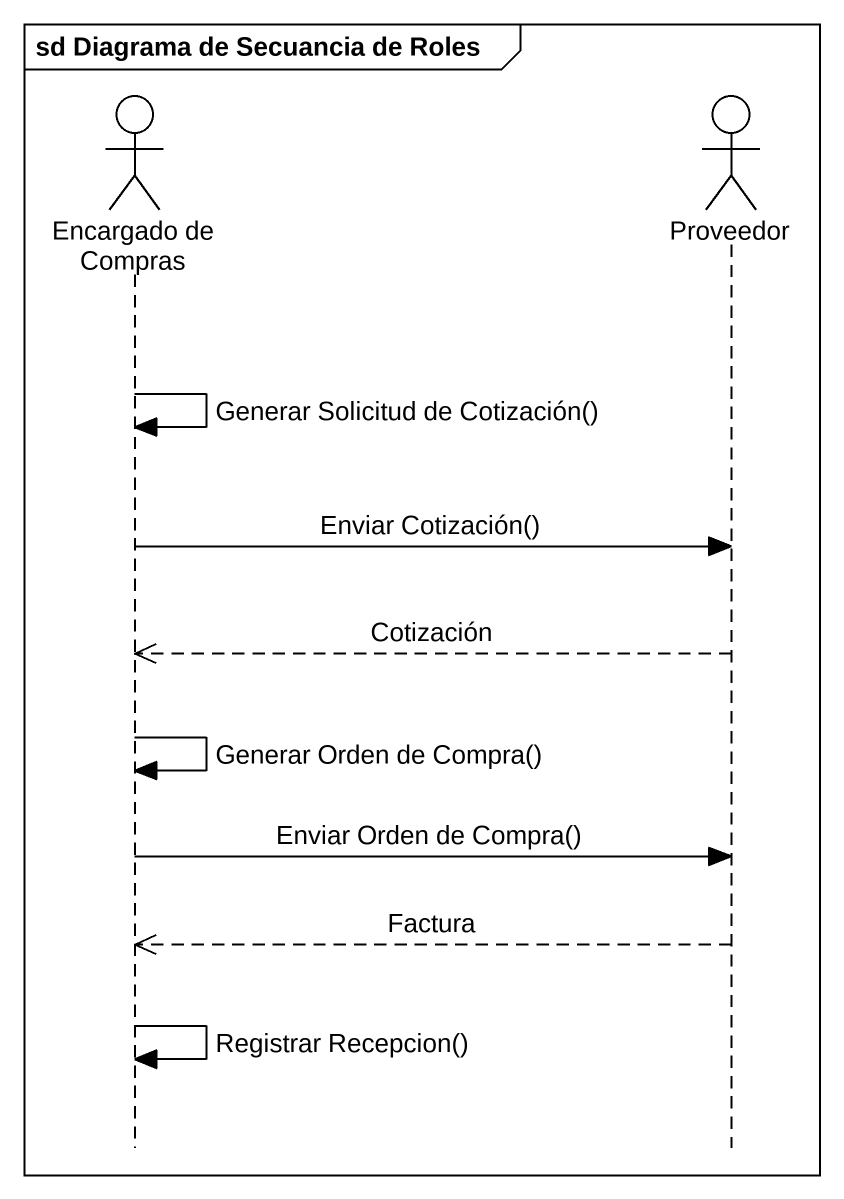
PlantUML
@startuml
mainframe sd Diagrama de Secuancia de Roles
hide footbox
actor "Encargado de Compras" as Encargado_de_Compras
actor Proveedor

Encargado_de_Compras -> Encargado_de_Compras : Generar Solicitud de Cotización()
Encargado_de_Compras -> Proveedor : Enviar Cotización()
Proveedor -->> Encargado_de_Compras : Cotización
Encargado_de_Compras -> Encargado_de_Compras : Generar Orden de Compra()
Encargado_de_Compras -> Proveedor : Enviar Orden de Compra()
Proveedor -->> Encargado_de_Compras : Factura
Encargado_de_Compras -> Encargado_de_Compras : Registrar Recepcion()
@enduml
